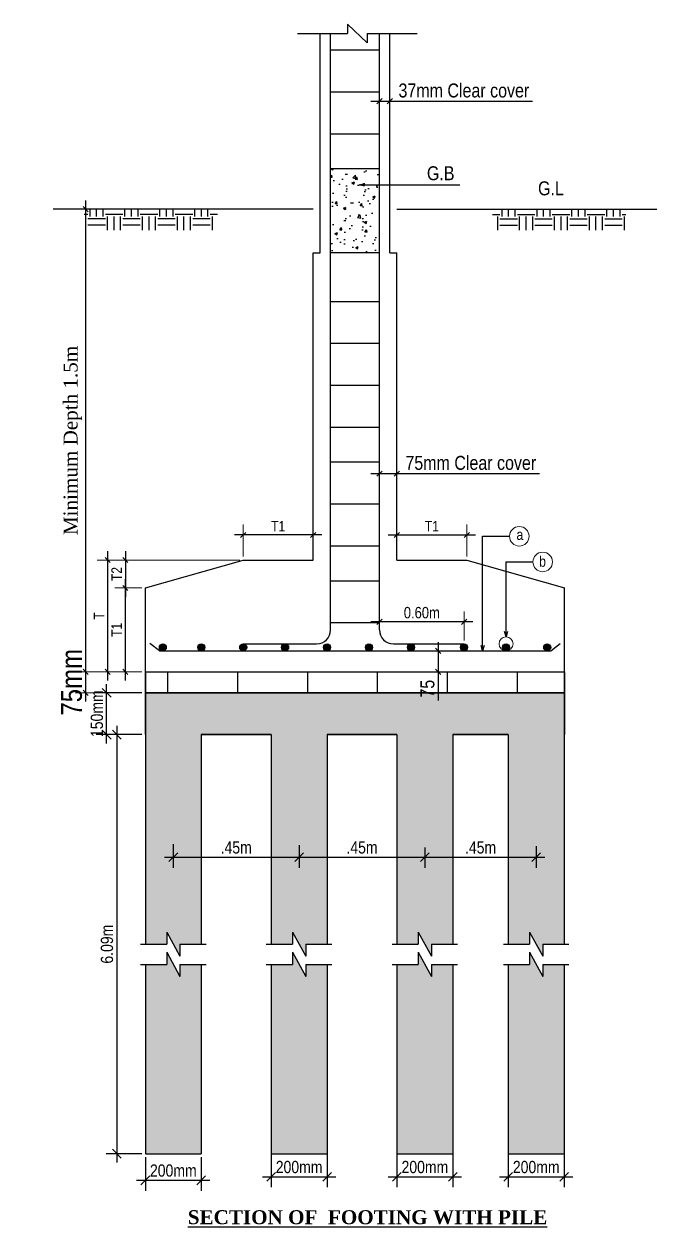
# Model space of a CAD drawing. Header units: inches. Extents: x -100787 to 3653, y -96809 to -8632.
# Drawn here: x -71141.7 to -71051.1, y -94490.9 to -94318.6 of the extents above; entities that cross this region are included whole.
import ezdxf

# ---------------------------------------------------------------- set-up
doc = ezdxf.new("R2010")
doc.units = ezdxf.units.IN
doc.header["$MEASUREMENT"] = 0
doc.header["$PDMODE"] = 99
for name, color, linetype in [('con_out1', 2, 'Continuous'), ('Hatch', 3, 'Continuous'), ('Rod', 1, 'Continuous'), ('TEX', 7, 'Continuous')]:
    doc.layers.add(name, color=color, linetype=linetype)
doc.layers.add('DIM', color=7, linetype='Continuous', lineweight=15)
doc.layers.add('Footing', color=1, linetype='Continuous', lineweight=30)
doc.styles.get("Standard").update_dxf_attribs({"font": 'ARIALN.TTF'})
doc.dimstyles.new('_20', dxfattribs={"dimscale": 0.25, "dimtxt": 7, "dimasz": 5, "dimexe": 6, "dimexo": 2, "dimgap": 2, "dimtad": 1, "dimdec": 1, "dimzin": 3, "dimdsep": 46, "dimlunit": 4, "dimtxsty": 'Standard', "dimblk": 'OBLIQUE', "dimcen": 0, "dimdle": 5, "dimclrt": 7, "dimazin": 0, "dimtfac": 0.0375, "dimtdec": 1, "dimtofl": 0, "dimtmove": 0, "dimatfit": 3, "dimldrblk": 'OPEN30', "dimfxl": 6, "dimtvp": 0.8, "dimtolj": 1, "dimtzin": 0, "dimlwe": -1, "dimarcsym": 0})
pattern_1 = [(37.5, (-69734.5504, -92980.3038), (-0.03149668, 0.96341188), [0, -0.76, 0, -0.85, 0, -0.8125]), (7.5, (-69734.5504, -92980.3038), (0.88488835, 1.411073), [0, -0.41, 0, -0.685, 0, -0.2625]), (327.5, (-69735.1654, -92980.3038), (1.55707093, 0.00282953), [0, -0.25, 0, -0.9, 0, -1.175]), (317.5, (-69735.1654, -92980.3038), (1.5030633, 0.4388378), [0, -0.125, 0, -0.59, 0, -0.675])]

# ---------------------------------------------------------------- blocks, each defined once
blk = doc.blocks.new('_Oblique')
at = {"color": 0, "linetype": 'ByBlock', "lineweight": -2}
blk.add_line((-0.5, -0.5), (0.5, 0.5), dxfattribs=at)
blk = doc.blocks.new('*D816')
at = {"layer": 'Defpoints', "color": 0}
for p in [(-71088.3, -94383.02), (-71088.3, -94384.1), (-71090.8, -94387.4)]:
    blk.add_point(p, dxfattribs=at)
at = {"layer": 'DIM', "color": 0}
for p, q in [((-71090.8, -94386.9), (-71090.8, -94381.52)), ((-71088.3, -94383.6), (-71088.3, -94381.52))]:
    blk.add_line(p, q, dxfattribs=at)
at = {"layer": 'DIM', "color": 0, "lineweight": -2}
for p, q in [((-71092.05, -94383.02), (-71088.3, -94383.02)), ((-71088.3, -94383.02), (-71067.9, -94383.02))]:
    blk.add_line(p, q, dxfattribs=at)
at = {"layer": 'DIM', "color": 0, "lineweight": -2, "xscale": 0.75, "yscale": 0.75, "zscale": 0.75, "rotation": 180}
blk.add_blockref('_Oblique', (-71090.8, -94383.02), dxfattribs=at)
at = {"layer": 'DIM', "color": 0, "lineweight": -2, "xscale": 0.75, "yscale": 0.75, "zscale": 0.75}
blk.add_blockref('_Oblique', (-71088.3, -94383.02), dxfattribs=at)
at = {"layer": 'DIM', "color": 7, "insert": (-71077.73, -94381.49), "char_height": 3, "attachment_point": 5}
blk.add_mtext('\\A1;{\\H0.6667x;75mm Clear cover}', dxfattribs=at)
blk = doc.blocks.new('_Open30')
at = {"color": 0, "linetype": 'ByBlock', "lineweight": -2}
for p, q in [((-1, 0.27), (0, 0)), ((0, 0), (-1, -0.27)), ((0, 0), (-1, 0))]:
    blk.add_line(p, q, dxfattribs=at)
blk = doc.blocks.new('*D811')
at = {"layer": 'Defpoints', "color": 0}
for p in [(-71089.3, -94329.7), (-71090.8, -94330.78), (-71089.3, -94331.08)]:
    blk.add_point(p, dxfattribs=at)
at = {"layer": 'DIM', "color": 0, "lineweight": -2}
for p, q in [((-71092.05, -94329.7), (-71089.3, -94329.7)), ((-71089.3, -94329.7), (-71068.89, -94329.7))]:
    blk.add_line(p, q, dxfattribs=at)
at = {"layer": 'DIM', "color": 0}
for p, q in [((-71090.8, -94330.28), (-71090.8, -94328.2)), ((-71089.3, -94330.58), (-71089.3, -94328.2))]:
    blk.add_line(p, q, dxfattribs=at)
at = {"layer": 'DIM', "color": 0, "lineweight": -2, "xscale": 0.75, "yscale": 0.75, "zscale": 0.75, "rotation": 180}
blk.add_blockref('_Oblique', (-71090.8, -94329.7), dxfattribs=at)
at = {"layer": 'DIM', "color": 0, "lineweight": -2, "xscale": 0.75, "yscale": 0.75, "zscale": 0.75}
blk.add_blockref('_Oblique', (-71089.3, -94329.7), dxfattribs=at)
at = {"layer": 'DIM', "color": 7, "insert": (-71078.72, -94328.17), "char_height": 3, "attachment_point": 5}
blk.add_mtext('\\A1;{\\H0.6667x;37mm Clear cover}', dxfattribs=at)
blk = doc.blocks.new('*D817')
at = {"layer": 'Defpoints', "color": 0}
for p in [(-71132.84, -94345.15), (-71106.62, -94345.15), (-71124.3, -94411.39)]:
    blk.add_point(p, dxfattribs=at)
at = {"layer": 'DIM', "color": 0}
for p, q in [((-71107.12, -94345.15), (-71134.34, -94345.15)), ((-71124.8, -94411.39), (-71134.34, -94411.39))]:
    blk.add_line(p, q, dxfattribs=at)
at = {"layer": 'DIM', "color": 0, "lineweight": -2}
blk.add_line((-71132.84, -94412.64), (-71132.84, -94343.9), dxfattribs=at)
at = {"layer": 'DIM', "color": 0, "lineweight": -2, "xscale": 0.75, "yscale": 0.75, "zscale": 0.75}
for p, rotation in [((-71132.84, -94345.15), 90), ((-71132.84, -94411.39), 270)]:
    blk.add_blockref('_Oblique', p, dxfattribs=dict(at, rotation=rotation))
at = {"layer": 'DIM', "color": 7, "insert": (-71134.68, -94378.27), "char_height": 3, "attachment_point": 5, "rotation": 90}
blk.add_mtext('\\A1;{\\fTimes New Roman|b0|i0|c0|p18;\\H0.6667x;\\C256;Minimum Depth 1.5m}', dxfattribs=at)
blk = doc.blocks.new('*D818')
at = {"layer": 'Defpoints', "color": 0}
for p in [(-71083.8, -94408.39), (-71083.74, -94411.39), (-71082.41, -94411.39)]:
    blk.add_point(p, dxfattribs=at)
at = {"layer": 'DIM', "color": 0, "lineweight": -2}
for p, q in [((-71082.41, -94407.14), (-71082.41, -94411.39)), ((-71082.41, -94411.39), (-71082.41, -94415.49))]:
    blk.add_line(p, q, dxfattribs=at)
at = {"layer": 'DIM', "color": 0}
for p, q in [((-71083.3, -94408.39), (-71080.91, -94408.39)), ((-71083.24, -94411.39), (-71080.91, -94411.39))]:
    blk.add_line(p, q, dxfattribs=at)
at = {"layer": 'DIM', "color": 0, "lineweight": -2, "xscale": 0.75, "yscale": 0.75, "zscale": 0.75}
for p, rotation in [((-71082.41, -94408.39), 90), ((-71082.41, -94411.39), 270)]:
    blk.add_blockref('_Oblique', p, dxfattribs=dict(at, rotation=rotation))
at = {"layer": 'DIM', "color": 7, "insert": (-71083.93, -94413.81), "char_height": 3, "attachment_point": 5, "rotation": 90}
blk.add_mtext('\\A1;{\\H0.6667x;75}', dxfattribs=at)
blk = doc.blocks.new('*D819')
at = {"layer": 'Defpoints', "color": 0}
for p in [(-71110.3, -94391.8), (-71110.3, -94395.39), (-71100.3, -94395.39)]:
    blk.add_point(p, dxfattribs=at)
at = {"layer": 'DIM', "color": 0, "lineweight": -2}
blk.add_line((-71099.05, -94391.8), (-71111.55, -94391.8), dxfattribs=at)
at = {"layer": 'DIM', "color": 0}
for p, q in [((-71110.3, -94394.89), (-71110.3, -94390.3)), ((-71100.3, -94394.89), (-71100.3, -94390.3))]:
    blk.add_line(p, q, dxfattribs=at)
at = {"layer": 'DIM', "color": 0, "lineweight": -2, "xscale": 0.75, "yscale": 0.75, "zscale": 0.75, "rotation": 180}
blk.add_blockref('_Oblique', (-71110.3, -94391.8), dxfattribs=at)
at = {"layer": 'DIM', "color": 0, "lineweight": -2, "xscale": 0.75, "yscale": 0.75, "zscale": 0.75}
blk.add_blockref('_Oblique', (-71100.3, -94391.8), dxfattribs=at)
at = {"layer": 'DIM', "color": 7, "insert": (-71105.3, -94390.55), "char_height": 3, "attachment_point": 5}
blk.add_mtext('\\A1;{\\H0.5x;\\C7;T1}', dxfattribs=at)
blk = doc.blocks.new('*D820')
at = {"layer": 'Defpoints', "color": 0}
for p in [(-71078.3, -94391.8), (-71088.3, -94395.39), (-71078.3, -94395.39)]:
    blk.add_point(p, dxfattribs=at)
at = {"layer": 'DIM', "color": 0, "lineweight": -2}
blk.add_line((-71089.55, -94391.8), (-71077.05, -94391.8), dxfattribs=at)
at = {"layer": 'DIM', "color": 0}
for p, q in [((-71088.3, -94394.89), (-71088.3, -94390.3)), ((-71078.3, -94394.89), (-71078.3, -94390.3))]:
    blk.add_line(p, q, dxfattribs=at)
at = {"layer": 'DIM', "color": 0, "lineweight": -2, "xscale": 0.75, "yscale": 0.75, "zscale": 0.75, "rotation": 180}
blk.add_blockref('_Oblique', (-71088.3, -94391.8), dxfattribs=at)
at = {"layer": 'DIM', "color": 0, "lineweight": -2, "xscale": 0.75, "yscale": 0.75, "zscale": 0.75}
blk.add_blockref('_Oblique', (-71078.3, -94391.8), dxfattribs=at)
at = {"layer": 'DIM', "color": 7, "insert": (-71083.3, -94390.55), "char_height": 3, "attachment_point": 5}
blk.add_mtext('\\A1;{\\H0.5x;\\C7;T1}', dxfattribs=at)
blk = doc.blocks.new('*D821')
at = {"layer": 'Defpoints', "color": 0}
for p in [(-71127.16, -94399.39), (-71124.3, -94399.39), (-71124.55, -94411.39)]:
    blk.add_point(p, dxfattribs=at)
at = {"layer": 'DIM', "color": 0, "lineweight": -2}
blk.add_line((-71127.16, -94412.64), (-71127.16, -94398.14), dxfattribs=at)
at = {"layer": 'DIM', "color": 0}
for p, q in [((-71124.8, -94399.39), (-71128.66, -94399.39)), ((-71125.05, -94411.39), (-71128.66, -94411.39))]:
    blk.add_line(p, q, dxfattribs=at)
at = {"layer": 'DIM', "color": 0, "lineweight": -2, "xscale": 0.75, "yscale": 0.75, "zscale": 0.75}
for p, rotation in [((-71127.16, -94399.39), 90), ((-71127.16, -94411.39), 270)]:
    blk.add_blockref('_Oblique', p, dxfattribs=dict(at, rotation=rotation))
at = {"layer": 'DIM', "color": 7, "insert": (-71128.41, -94405.39), "char_height": 3, "attachment_point": 5, "rotation": 90}
blk.add_mtext('\\A1;{\\H0.5x;\\C7;T1}', dxfattribs=at)
blk = doc.blocks.new('*D822')
at = {"layer": 'Defpoints', "color": 0}
for p in [(-71110.3, -94395.39), (-71127.16, -94399.39), (-71124.3, -94399.39)]:
    blk.add_point(p, dxfattribs=at)
at = {"layer": 'DIM', "color": 0, "lineweight": -2}
blk.add_line((-71127.16, -94394.14), (-71127.16, -94400.64), dxfattribs=at)
at = {"layer": 'DIM', "color": 0}
for p, q in [((-71110.8, -94395.39), (-71128.66, -94395.39)), ((-71124.8, -94399.39), (-71128.66, -94399.39))]:
    blk.add_line(p, q, dxfattribs=at)
at = {"layer": 'DIM', "color": 0, "lineweight": -2, "xscale": 0.75, "yscale": 0.75, "zscale": 0.75}
for p, rotation in [((-71127.16, -94395.39), 90), ((-71127.16, -94399.39), 270)]:
    blk.add_blockref('_Oblique', p, dxfattribs=dict(at, rotation=rotation))
at = {"layer": 'DIM', "color": 7, "insert": (-71128.41, -94397.39), "char_height": 3, "attachment_point": 5, "rotation": 90}
blk.add_mtext('\\A1;{\\H0.5x;\\C7;T2}', dxfattribs=at)
blk = doc.blocks.new('*D823')
at = {"layer": 'Defpoints', "color": 0}
for p in [(-71129.69, -94395.39), (-71110.3, -94395.39), (-71124.3, -94411.39)]:
    blk.add_point(p, dxfattribs=at)
at = {"layer": 'DIM', "color": 0, "lineweight": -2}
blk.add_line((-71129.69, -94412.64), (-71129.69, -94394.14), dxfattribs=at)
at = {"layer": 'DIM', "color": 0}
for p, q in [((-71110.8, -94395.39), (-71131.19, -94395.39)), ((-71124.8, -94411.39), (-71131.19, -94411.39))]:
    blk.add_line(p, q, dxfattribs=at)
at = {"layer": 'DIM', "color": 0, "lineweight": -2, "xscale": 0.75, "yscale": 0.75, "zscale": 0.75}
for p, rotation in [((-71129.69, -94395.39), 90), ((-71129.69, -94411.39), 270)]:
    blk.add_blockref('_Oblique', p, dxfattribs=dict(at, rotation=rotation))
at = {"layer": 'DIM', "color": 7, "insert": (-71130.94, -94403.39), "char_height": 3, "attachment_point": 5, "rotation": 90}
blk.add_mtext('\\A1;{\\H0.5x;\\C7;T}', dxfattribs=at)
blk = doc.blocks.new('*D824')
at = {"layer": 'Defpoints', "color": 0}
for p in [(-71090.8, -94404.25), (-71090.8, -94404.4), (-71078.69, -94407.39)]:
    blk.add_point(p, dxfattribs=at)
at = {"layer": 'DIM', "color": 0}
for p, q in [((-71090.8, -94403.9), (-71090.8, -94402.75)), ((-71078.69, -94406.89), (-71078.69, -94402.75))]:
    blk.add_line(p, q, dxfattribs=at)
at = {"layer": 'DIM', "color": 0, "lineweight": -2}
blk.add_line((-71077.44, -94404.25), (-71092.05, -94404.25), dxfattribs=at)
at = {"layer": 'DIM', "color": 0, "lineweight": -2, "xscale": 0.75, "yscale": 0.75, "zscale": 0.75, "rotation": 180}
blk.add_blockref('_Oblique', (-71090.8, -94404.25), dxfattribs=at)
at = {"layer": 'DIM', "color": 0, "lineweight": -2, "xscale": 0.75, "yscale": 0.75, "zscale": 0.75}
blk.add_blockref('_Oblique', (-71078.69, -94404.25), dxfattribs=at)
at = {"layer": 'DIM', "color": 7, "insert": (-71084.74, -94402.93), "char_height": 3, "attachment_point": 5}
blk.add_mtext('\\A1;{\\H0.54x;0.60m}', dxfattribs=at)
blk = doc.blocks.new('*D812')
at = {"layer": 'Defpoints', "color": 0}
for p in [(-71132.84, -94411.39), (-71124.55, -94411.39), (-71124.3, -94414.39)]:
    blk.add_point(p, dxfattribs=at)
at = {"layer": 'DIM', "color": 0, "lineweight": -2}
blk.add_line((-71132.84, -94415.64), (-71132.84, -94410.14), dxfattribs=at)
at = {"layer": 'DIM', "color": 0}
for p, q in [((-71125.05, -94411.39), (-71134.34, -94411.39)), ((-71124.8, -94414.39), (-71134.34, -94414.39))]:
    blk.add_line(p, q, dxfattribs=at)
at = {"layer": 'DIM', "color": 0, "lineweight": -2, "xscale": 0.75, "yscale": 0.75, "zscale": 0.75}
for p, rotation in [((-71132.84, -94411.39), 90), ((-71132.84, -94414.39), 270)]:
    blk.add_blockref('_Oblique', p, dxfattribs=dict(at, rotation=rotation))
at = {"layer": 'DIM', "color": 7, "insert": (-71134.86, -94412.89), "char_height": 3, "attachment_point": 5, "rotation": 90}
blk.add_mtext('\\A1;75mm', dxfattribs=at)
blk = doc.blocks.new('*D805')
at = {"layer": 'Defpoints', "color": 0}
for p in [(-71120.3, -94435.55), (-71102.3, -94435.71), (-71102.3, -94437.94)]:
    blk.add_point(p, dxfattribs=at)
at = {"layer": 'TEX', "color": 0}
for p, q in [((-71120.3, -94436.05), (-71120.3, -94439.44)), ((-71102.3, -94436.21), (-71102.3, -94439.44))]:
    blk.add_line(p, q, dxfattribs=at)
at = {"layer": 'TEX', "color": 0, "lineweight": -2}
blk.add_line((-71121.55, -94437.94), (-71101.05, -94437.94), dxfattribs=at)
at = {"layer": 'TEX', "color": 0, "lineweight": -2, "xscale": 1.25, "yscale": 1.25, "zscale": 1.25, "rotation": 180}
blk.add_blockref('_Oblique', (-71120.3, -94437.94), dxfattribs=at)
at = {"layer": 'TEX', "color": 0, "lineweight": -2, "xscale": 1.25, "yscale": 1.25, "zscale": 1.25}
blk.add_blockref('_Oblique', (-71102.3, -94437.94), dxfattribs=at)
at = {"layer": 'TEX', "color": 7, "insert": (-71111.3, -94436.55), "char_height": 1.75, "attachment_point": 5}
blk.add_mtext('\\A1;.45m', dxfattribs=at)
blk = doc.blocks.new('*D806')
at = {"layer": 'Defpoints', "color": 0}
for p in [(-71102.3, -94435.71), (-71084.3, -94436.03), (-71084.3, -94437.94)]:
    blk.add_point(p, dxfattribs=at)
at = {"layer": 'TEX', "color": 0}
for p, q in [((-71102.3, -94436.21), (-71102.3, -94439.44)), ((-71084.3, -94436.53), (-71084.3, -94439.44))]:
    blk.add_line(p, q, dxfattribs=at)
at = {"layer": 'TEX', "color": 0, "lineweight": -2}
blk.add_line((-71103.55, -94437.94), (-71083.05, -94437.94), dxfattribs=at)
at = {"layer": 'TEX', "color": 0, "lineweight": -2, "xscale": 1.25, "yscale": 1.25, "zscale": 1.25, "rotation": 180}
blk.add_blockref('_Oblique', (-71102.3, -94437.94), dxfattribs=at)
at = {"layer": 'TEX', "color": 0, "lineweight": -2, "xscale": 1.25, "yscale": 1.25, "zscale": 1.25}
blk.add_blockref('_Oblique', (-71084.3, -94437.94), dxfattribs=at)
at = {"layer": 'TEX', "color": 7, "insert": (-71093.3, -94436.55), "char_height": 1.75, "attachment_point": 5}
blk.add_mtext('\\A1;.45m', dxfattribs=at)
blk = doc.blocks.new('*D807')
at = {"layer": 'Defpoints', "color": 0}
for p in [(-71084.3, -94436.03), (-71068.37, -94435.87), (-71068.37, -94437.94)]:
    blk.add_point(p, dxfattribs=at)
at = {"layer": 'TEX', "color": 0}
for p, q in [((-71084.3, -94436.53), (-71084.3, -94439.44)), ((-71068.37, -94436.37), (-71068.37, -94439.44))]:
    blk.add_line(p, q, dxfattribs=at)
at = {"layer": 'TEX', "color": 0, "lineweight": -2}
blk.add_line((-71085.55, -94437.94), (-71067.12, -94437.94), dxfattribs=at)
at = {"layer": 'TEX', "color": 0, "lineweight": -2, "xscale": 1.25, "yscale": 1.25, "zscale": 1.25, "rotation": 180}
blk.add_blockref('_Oblique', (-71084.3, -94437.94), dxfattribs=at)
at = {"layer": 'TEX', "color": 0, "lineweight": -2, "xscale": 1.25, "yscale": 1.25, "zscale": 1.25}
blk.add_blockref('_Oblique', (-71068.37, -94437.94), dxfattribs=at)
at = {"layer": 'TEX', "color": 7, "insert": (-71076.33, -94436.55), "char_height": 1.75, "attachment_point": 5}
blk.add_mtext('\\A1;.45m', dxfattribs=at)
blk = doc.blocks.new('*D813')
at = {"layer": 'Defpoints', "color": 0}
for p in [(-71124.3, -94420.39), (-71128.39, -94480.39), (-71124.3, -94480.39)]:
    blk.add_point(p, dxfattribs=at)
at = {"layer": 'TEX', "color": 0, "lineweight": -2}
blk.add_line((-71128.39, -94419.14), (-71128.39, -94481.64), dxfattribs=at)
at = {"layer": 'TEX', "color": 0}
for p, q in [((-71124.8, -94420.39), (-71129.89, -94420.39)), ((-71124.8, -94480.39), (-71129.89, -94480.39))]:
    blk.add_line(p, q, dxfattribs=at)
at = {"layer": 'TEX', "color": 0, "lineweight": -2, "xscale": 1.25, "yscale": 1.25, "zscale": 1.25}
for p, rotation in [((-71128.39, -94420.39), 90), ((-71128.39, -94480.39), 270)]:
    blk.add_blockref('_Oblique', p, dxfattribs=dict(at, rotation=rotation))
at = {"layer": 'TEX', "color": 7, "insert": (-71129.79, -94450.39), "char_height": 1.75, "attachment_point": 5, "rotation": 90}
blk.add_mtext('\\A1;6.09m', dxfattribs=at)
blk = doc.blocks.new('*D814')
at = {"layer": 'Defpoints', "color": 0}
for p in [(-71129.84, -94414.39), (-71124.3, -94414.39), (-71124.3, -94420.39)]:
    blk.add_point(p, dxfattribs=at)
at = {"layer": 'TEX', "color": 0, "lineweight": -2}
blk.add_line((-71129.84, -94421.64), (-71129.84, -94413.14), dxfattribs=at)
at = {"layer": 'TEX', "color": 0}
for p, q in [((-71124.8, -94414.39), (-71131.34, -94414.39)), ((-71124.8, -94420.39), (-71131.34, -94420.39))]:
    blk.add_line(p, q, dxfattribs=at)
at = {"layer": 'TEX', "color": 0, "lineweight": -2, "xscale": 1.25, "yscale": 1.25, "zscale": 1.25}
for p, rotation in [((-71129.84, -94414.39), 90), ((-71129.84, -94420.39), 270)]:
    blk.add_blockref('_Oblique', p, dxfattribs=dict(at, rotation=rotation))
at = {"layer": 'TEX', "color": 7, "insert": (-71131.23, -94417.39), "char_height": 1.75, "attachment_point": 5, "rotation": 90}
blk.add_mtext('\\A1;150mm', dxfattribs=at)
blk = doc.blocks.new('*D815')
at = {"layer": 'Defpoints', "color": 0}
for p in [(-71124.3, -94480.39), (-71116.3, -94480.39), (-71116.3, -94484.2)]:
    blk.add_point(p, dxfattribs=at)
at = {"layer": 'TEX', "color": 0}
for p, q in [((-71124.3, -94480.89), (-71124.3, -94485.7)), ((-71116.3, -94480.89), (-71116.3, -94485.7))]:
    blk.add_line(p, q, dxfattribs=at)
at = {"layer": 'TEX', "color": 0, "lineweight": -2}
blk.add_line((-71125.55, -94484.2), (-71115.05, -94484.2), dxfattribs=at)
at = {"layer": 'TEX', "color": 0, "lineweight": -2, "xscale": 1.25, "yscale": 1.25, "zscale": 1.25, "rotation": 180}
blk.add_blockref('_Oblique', (-71124.3, -94484.2), dxfattribs=at)
at = {"layer": 'TEX', "color": 0, "lineweight": -2, "xscale": 1.25, "yscale": 1.25, "zscale": 1.25}
blk.add_blockref('_Oblique', (-71116.3, -94484.2), dxfattribs=at)
at = {"layer": 'TEX', "color": 7, "insert": (-71120.3, -94482.81), "char_height": 1.75, "attachment_point": 5}
blk.add_mtext('\\A1;200mm', dxfattribs=at)
blk = doc.blocks.new('*D808')
at = {"layer": 'Defpoints', "color": 0}
for p in [(-71106.3, -94479.89), (-71098.3, -94479.89), (-71098.3, -94483.7)]:
    blk.add_point(p, dxfattribs=at)
at = {"layer": 'TEX', "color": 0}
for p, q in [((-71106.3, -94480.39), (-71106.3, -94485.2)), ((-71098.3, -94480.39), (-71098.3, -94485.2))]:
    blk.add_line(p, q, dxfattribs=at)
at = {"layer": 'TEX', "color": 0, "lineweight": -2}
blk.add_line((-71107.55, -94483.7), (-71097.05, -94483.7), dxfattribs=at)
at = {"layer": 'TEX', "color": 0, "lineweight": -2, "xscale": 1.25, "yscale": 1.25, "zscale": 1.25, "rotation": 180}
blk.add_blockref('_Oblique', (-71106.3, -94483.7), dxfattribs=at)
at = {"layer": 'TEX', "color": 0, "lineweight": -2, "xscale": 1.25, "yscale": 1.25, "zscale": 1.25}
blk.add_blockref('_Oblique', (-71098.3, -94483.7), dxfattribs=at)
at = {"layer": 'TEX', "color": 7, "insert": (-71102.3, -94482.31), "char_height": 1.75, "attachment_point": 5}
blk.add_mtext('\\A1;200mm', dxfattribs=at)
blk = doc.blocks.new('*D809')
at = {"layer": 'Defpoints', "color": 0}
for p in [(-71088.3, -94479.89), (-71080.3, -94479.89), (-71080.3, -94483.7)]:
    blk.add_point(p, dxfattribs=at)
at = {"layer": 'TEX', "color": 0}
for p, q in [((-71088.3, -94480.39), (-71088.3, -94485.2)), ((-71080.3, -94480.39), (-71080.3, -94485.2))]:
    blk.add_line(p, q, dxfattribs=at)
at = {"layer": 'TEX', "color": 0, "lineweight": -2}
blk.add_line((-71089.55, -94483.7), (-71079.05, -94483.7), dxfattribs=at)
at = {"layer": 'TEX', "color": 0, "lineweight": -2, "xscale": 1.25, "yscale": 1.25, "zscale": 1.25, "rotation": 180}
blk.add_blockref('_Oblique', (-71088.3, -94483.7), dxfattribs=at)
at = {"layer": 'TEX', "color": 0, "lineweight": -2, "xscale": 1.25, "yscale": 1.25, "zscale": 1.25}
blk.add_blockref('_Oblique', (-71080.3, -94483.7), dxfattribs=at)
at = {"layer": 'TEX', "color": 7, "insert": (-71084.3, -94482.31), "char_height": 1.75, "attachment_point": 5}
blk.add_mtext('\\A1;200mm', dxfattribs=at)
blk = doc.blocks.new('*D810')
at = {"layer": 'Defpoints', "color": 0}
for p in [(-71072.37, -94479.89), (-71064.37, -94479.89), (-71064.37, -94483.7)]:
    blk.add_point(p, dxfattribs=at)
at = {"layer": 'TEX', "color": 0}
for p, q in [((-71072.37, -94480.39), (-71072.37, -94485.2)), ((-71064.37, -94480.39), (-71064.37, -94485.2))]:
    blk.add_line(p, q, dxfattribs=at)
at = {"layer": 'TEX', "color": 0, "lineweight": -2}
blk.add_line((-71073.62, -94483.7), (-71063.12, -94483.7), dxfattribs=at)
at = {"layer": 'TEX', "color": 0, "lineweight": -2, "xscale": 1.25, "yscale": 1.25, "zscale": 1.25, "rotation": 180}
blk.add_blockref('_Oblique', (-71072.37, -94483.7), dxfattribs=at)
at = {"layer": 'TEX', "color": 0, "lineweight": -2, "xscale": 1.25, "yscale": 1.25, "zscale": 1.25}
blk.add_blockref('_Oblique', (-71064.37, -94483.7), dxfattribs=at)
at = {"layer": 'TEX', "color": 7, "insert": (-71068.37, -94482.31), "char_height": 1.75, "attachment_point": 5}
blk.add_mtext('\\A1;200mm', dxfattribs=at)

msp = doc.modelspace()

# ---------------------------------------------------------------- hatches: boundary and pattern name
at = {"layer": 'Hatch'}
h = msp.add_hatch(dxfattribs=at)
h.set_pattern_fill('AR-CONC', color=256, scale=0.5, style=0)
h.set_pattern_definition([(50, (-71176.067, -94452.134), (3.5863, -0.31376), [0.375, -4.125]), (355, (-71176.067, -94452.134), (-0.69376, 3.76096), [0.3, -3.3]), (100.4514, (-71175.768, -94452.16), (2.89255, 3.4472), [0.3187, -3.50571]), (46.1842, (-71176.067, -94451.134), (5.3362, -0.8276), [0.5625, -6.1875]), (96.6356, (-71175.622, -94451.203), (4.67331, 4.87059), [0.47805, -5.25856]), (351.184, (-71176.067, -94451.134), (4.6733, 4.8706), [0.45, -4.95]), (21, (-71175.567, -94451.384), (2.984535, -2.013094), [0.375, -4.125]), (326, (-71175.567, -94451.384), (1.21658, 3.62575), [0.3, -3.3]), (71.4514, (-71175.318, -94451.5516), (4.20111, 1.61265), [0.3187, -3.50571]), (37.5, (-71176.0669, -94452.1339), (0.060799, 1.664469), [0, -3.26, 0, -3.35, 0, -3.3125]), (7.5, (-71176.0669, -94452.1339), (1.315348, 1.972059), [0, -1.91, 0, -3.185, 0, -1.2625]), (327.5, (-71177.1819, -94452.1339), (2.669112, -0.112774), [0, -1.25, 0, -3.9, 0, -5.175]), (317.5, (-71177.6819, -94452.1339), (2.91593, 0.500525), [0, -1.625, 0, -2.59, 0, -3.675])])
h.paths.add_polyline_path([(-71097.8, -94351.39), (-71090.8, -94351.39), (-71090.8, -94339.39), (-71097.8, -94339.39)])
h = msp.add_hatch(dxfattribs=at)
h.set_pattern_fill('EARTH', color=256, scale=10, style=0)
h.set_pattern_definition([(180, (-71012.529, -94445.8952), (-2.5, 2.5), [2.5, -2.5]), (180, (-71012.529, -94444.9577), (-2.5, 2.5), [2.5, -2.5]), (180, (-71012.529, -94444.0202), (-2.5, 2.5), [2.5, -2.5]), (90, (-71012.8414, -94443.7077), (2.5, 2.5), [2.5, -2.5]), (90, (-71013.779, -94443.7077), (2.5, 2.5), [2.5, -2.5]), (90, (-71014.7164, -94443.7077), (2.5, 2.5), [2.5, -2.5])])
h.paths.add_polyline_path([(-71133.07, -94345.15), (-71113.97, -94345.15), (-71113.97, -94348.15), (-71133.07, -94348.15)])
h = msp.add_hatch(dxfattribs=at)
h.set_pattern_fill('EARTH', color=256, scale=10, style=0)
h.set_pattern_definition([(0, (-71176.0669, -94445.8952), (2.5, 2.5), [2.5, -2.5]), (0, (-71176.0669, -94444.9577), (2.5, 2.5), [2.5, -2.5]), (0, (-71176.0669, -94444.0202), (2.5, 2.5), [2.5, -2.5]), (90, (-71175.7544, -94443.7077), (-2.5, 2.5), [2.5, -2.5]), (90, (-71174.8169, -94443.7077), (-2.5, 2.5), [2.5, -2.5]), (90, (-71173.8794, -94443.7077), (-2.5, 2.5), [2.5, -2.5])])
h.paths.add_polyline_path([(-71055.53, -94345.15), (-71074.63, -94345.15), (-71074.63, -94348.15), (-71055.53, -94348.15)])
h = msp.add_hatch(dxfattribs=at)
h.set_pattern_fill('BRICK', color=256, scale=20, style=0)
h.set_pattern_definition([(0, (-71176.067, -94450.134), (0, 5), []), (90, (-71176.067, -94450.134), (-10, 6e-16), [5, -5]), (90, (-71171.067, -94450.134), (-10, 6e-16), [-5, 5])])
h.paths.add_polyline_path([(-71064.3, -94414.39), (-71064.3, -94411.39), (-71124.3, -94411.39), (-71124.3, -94414.39)])
h = msp.add_hatch(dxfattribs=at)
h.set_pattern_fill('AR-SAND', color=256, scale=0.5, style=0)
h.set_pattern_definition([(37.5, (-71176.0669, -94450.13385), (-0.0314967, 0.963412), [0, -0.76, 0, -0.85, 0, -0.8125]), (7.5, (-71176.0669, -94450.1339), (0.884888, 1.411073), [0, -0.41, 0, -0.685, 0, -0.2625]), (327.5, (-71176.6819, -94450.13385), (1.557071, 0.0028295), [0, -0.25, 0, -0.9, 0, -1.175]), (317.5, (-71176.6819, -94450.1339), (1.503063, 0.438838), [0, -0.125, 0, -0.59, 0, -0.675])])
h.paths.add_polyline_path([(-71124.3, -94414.39), (-71124.3, -94420.39), (-71064.3, -94420.39), (-71064.3, -94414.39)])
h = msp.add_hatch(dxfattribs=at)
h.set_pattern_fill('AR-SAND', color=256, scale=0.5, style=0)
h.set_pattern_definition(pattern_1)
h.paths.add_polyline_path([(-71124.3, -94480.39), (-71116.3, -94480.39), (-71116.3, -94453.28), (-71119.35, -94453.28), (-71119.35, -94455.02), (-71121.25, -94451.55), (-71121.25, -94453.28), (-71124.3, -94453.28)])
h.paths.add_polyline_path([(-71098.3, -94453.28), (-71101.35, -94453.28), (-71101.35, -94455.02), (-71103.25, -94451.55), (-71103.25, -94453.28), (-71106.3, -94453.28), (-71106.3, -94480.39), (-71098.3, -94480.39)])
h.paths.add_polyline_path([(-71088.3, -94480.39), (-71080.3, -94480.39), (-71080.3, -94453.28), (-71083.35, -94453.28), (-71083.35, -94455.02), (-71085.25, -94451.55), (-71085.25, -94453.28), (-71088.3, -94453.28)])
h.paths.add_polyline_path([(-71064.37, -94453.28), (-71067.42, -94453.28), (-71067.42, -94455.02), (-71069.32, -94451.55), (-71069.32, -94453.28), (-71072.37, -94453.28), (-71072.37, -94480.39), (-71064.37, -94480.39)])
h.paths.add_polyline_path([(-71064.37, -94420.39), (-71072.37, -94420.39), (-71072.37, -94450.39), (-71069.32, -94450.39), (-71069.32, -94448.66), (-71067.42, -94452.12), (-71067.42, -94450.39), (-71064.37, -94450.39)])
h.paths.add_polyline_path([(-71080.3, -94420.39), (-71088.3, -94420.39), (-71088.3, -94450.39), (-71085.25, -94450.39), (-71085.25, -94448.66), (-71083.35, -94452.12), (-71083.35, -94450.39), (-71080.3, -94450.39)])
h.paths.add_polyline_path([(-71106.3, -94450.39), (-71103.25, -94450.39), (-71103.25, -94448.66), (-71101.35, -94452.12), (-71101.35, -94450.39), (-71098.3, -94450.39), (-71098.3, -94420.39), (-71106.3, -94420.39)])
h.paths.add_polyline_path([(-71116.3, -94420.39), (-71124.3, -94420.39), (-71124.3, -94450.39), (-71121.25, -94450.39), (-71121.25, -94448.66), (-71119.35, -94452.12), (-71119.35, -94450.39), (-71116.3, -94450.39)])
h = msp.add_hatch(dxfattribs=at)
h.set_pattern_fill('AR-SAND', color=256, scale=0.5, style=0)
h.set_pattern_definition(pattern_1)
h.paths.add_polyline_path([(-71124.3, -94480.39), (-71116.3, -94480.39), (-71116.3, -94453.28), (-71119.35, -94453.28), (-71119.35, -94455.02), (-71121.25, -94451.55), (-71121.25, -94453.28), (-71124.3, -94453.28)])
h.paths.add_polyline_path([(-71098.3, -94453.28), (-71101.35, -94453.28), (-71101.35, -94455.02), (-71103.25, -94451.55), (-71103.25, -94453.28), (-71106.3, -94453.28), (-71106.3, -94480.39), (-71098.3, -94480.39)])
h.paths.add_polyline_path([(-71088.3, -94480.39), (-71080.3, -94480.39), (-71080.3, -94453.28), (-71083.35, -94453.28), (-71083.35, -94455.02), (-71085.25, -94451.55), (-71085.25, -94453.28), (-71088.3, -94453.28)])
h.paths.add_polyline_path([(-71064.37, -94453.28), (-71067.42, -94453.28), (-71067.42, -94455.02), (-71069.32, -94451.55), (-71069.32, -94453.28), (-71072.37, -94453.28), (-71072.37, -94480.39), (-71064.37, -94480.39)])
h.paths.add_polyline_path([(-71064.37, -94420.39), (-71072.37, -94420.39), (-71072.37, -94450.39), (-71069.32, -94450.39), (-71069.32, -94448.66), (-71067.42, -94452.12), (-71067.42, -94450.39), (-71064.37, -94450.39)])
h.paths.add_polyline_path([(-71080.3, -94420.39), (-71088.3, -94420.39), (-71088.3, -94450.39), (-71085.25, -94450.39), (-71085.25, -94448.66), (-71083.35, -94452.12), (-71083.35, -94450.39), (-71080.3, -94450.39)])
h.paths.add_polyline_path([(-71106.3, -94450.39), (-71103.25, -94450.39), (-71103.25, -94448.66), (-71101.35, -94452.12), (-71101.35, -94450.39), (-71098.3, -94450.39), (-71098.3, -94420.39), (-71106.3, -94420.39)])
h.paths.add_polyline_path([(-71116.3, -94420.39), (-71124.3, -94420.39), (-71124.3, -94450.39), (-71121.25, -94450.39), (-71121.25, -94448.66), (-71119.35, -94452.12), (-71119.35, -94450.39), (-71116.3, -94450.39)])
h = msp.add_hatch(dxfattribs=at)
h.set_pattern_fill('AR-SAND', color=256, scale=0.5, style=0)
h.set_pattern_definition(pattern_1)
h.paths.add_polyline_path([(-71124.3, -94480.39), (-71116.3, -94480.39), (-71116.3, -94453.28), (-71119.35, -94453.28), (-71119.35, -94455.02), (-71121.25, -94451.55), (-71121.25, -94453.28), (-71124.3, -94453.28)])
h.paths.add_polyline_path([(-71098.3, -94453.28), (-71101.35, -94453.28), (-71101.35, -94455.02), (-71103.25, -94451.55), (-71103.25, -94453.28), (-71106.3, -94453.28), (-71106.3, -94480.39), (-71098.3, -94480.39)])
h.paths.add_polyline_path([(-71088.3, -94480.39), (-71080.3, -94480.39), (-71080.3, -94453.28), (-71083.35, -94453.28), (-71083.35, -94455.02), (-71085.25, -94451.55), (-71085.25, -94453.28), (-71088.3, -94453.28)])
h.paths.add_polyline_path([(-71064.37, -94453.28), (-71067.42, -94453.28), (-71067.42, -94455.02), (-71069.32, -94451.55), (-71069.32, -94453.28), (-71072.37, -94453.28), (-71072.37, -94480.39), (-71064.37, -94480.39)])
h.paths.add_polyline_path([(-71064.37, -94420.39), (-71072.37, -94420.39), (-71072.37, -94450.39), (-71069.32, -94450.39), (-71069.32, -94448.66), (-71067.42, -94452.12), (-71067.42, -94450.39), (-71064.37, -94450.39)])
h.paths.add_polyline_path([(-71080.3, -94420.39), (-71088.3, -94420.39), (-71088.3, -94450.39), (-71085.25, -94450.39), (-71085.25, -94448.66), (-71083.35, -94452.12), (-71083.35, -94450.39), (-71080.3, -94450.39)])
h.paths.add_polyline_path([(-71106.3, -94450.39), (-71103.25, -94450.39), (-71103.25, -94448.66), (-71101.35, -94452.12), (-71101.35, -94450.39), (-71098.3, -94450.39), (-71098.3, -94420.39), (-71106.3, -94420.39)])
h.paths.add_polyline_path([(-71116.3, -94420.39), (-71124.3, -94420.39), (-71124.3, -94450.39), (-71121.25, -94450.39), (-71121.25, -94448.66), (-71119.35, -94452.12), (-71119.35, -94450.39), (-71116.3, -94450.39)])
at = {"layer": 'Rod'}
for points in [[(-71115.8, -94407.89, 1), (-71116.8, -94407.89, 1)], [(-71109.8, -94407.89, 1), (-71110.8, -94407.89, 1)], [(-71103.8, -94407.89, 1), (-71104.8, -94407.89, 1)], [(-71097.8, -94407.89, 1), (-71098.8, -94407.89, 1)], [(-71091.8, -94407.89, 1), (-71092.8, -94407.89, 1)], [(-71085.8, -94407.89, 1), (-71086.8, -94407.89, 1)], [(-71078.19, -94407.89, 1), (-71079.19, -94407.89, 1)], [(-71072.19, -94407.89, 1), (-71073.19, -94407.89, 1)], [(-71121.3, -94407.9, 1), (-71122.3, -94407.9, 1)], [(-71066.3, -94407.9, 1), (-71067.3, -94407.9, 1)]]:
    msp.add_hatch(color=256, dxfattribs=at).paths.add_polyline_path(points)

# ---------------------------------------------------------------- linework, layer by layer
at = {"layer": 'con_out1'}
for p, q in [((-71095.37, -94318.65), (-71095.37, -94319.99)), ((-71095.37, -94318.65), (-71092.55, -94321.34)), ((-71102.53, -94319.99), (-71095.37, -94319.99)), ((-71099.3, -94351.39), (-71099.3, -94319.99)), ((-71092.55, -94319.99), (-71085.39, -94319.99)), ((-71092.55, -94319.99), (-71092.55, -94321.34)), ((-71089.3, -94351.39), (-71089.3, -94319.99)), ((-71090.8, -94339.39), (-71097.8, -94339.39)), ((-71100.3, -94395.39), (-71100.3, -94351.39)), ((-71100.3, -94351.39), (-71099.3, -94351.39)), ((-71090.8, -94351.39), (-71097.8, -94351.39)), ((-71089.3, -94351.39), (-71088.3, -94351.39)), ((-71088.3, -94395.39), (-71088.3, -94351.39)), ((-71124.3, -94399.39), (-71110.3, -94395.39)), ((-71110.3, -94395.39), (-71100.3, -94395.39)), ((-71088.3, -94395.39), (-71078.3, -94395.39)), ((-71078.3, -94395.39), (-71064.3, -94399.39)), ((-71124.3, -94411.39), (-71124.3, -94399.39)), ((-71064.3, -94411.39), (-71064.3, -94399.39)), ((-71124.3, -94411.39), (-71064.3, -94411.39)), ((-71124.3, -94420.39), (-71124.3, -94450.39)), ((-71116.3, -94420.39), (-71116.3, -94450.39)), ((-71106.3, -94420.39), (-71106.3, -94450.39)), ((-71098.3, -94420.39), (-71098.3, -94450.39)), ((-71088.3, -94420.39), (-71088.3, -94450.39)), ((-71080.3, -94420.39), (-71080.3, -94450.39)), ((-71072.37, -94420.39), (-71072.37, -94450.39)), ((-71064.37, -94420.39), (-71064.37, -94450.39)), ((-71121.25, -94448.66), (-71121.25, -94450.39)), ((-71121.25, -94448.66), (-71119.35, -94452.12)), ((-71103.25, -94448.66), (-71103.25, -94450.39)), ((-71103.25, -94448.66), (-71101.35, -94452.12)), ((-71085.25, -94448.66), (-71085.25, -94450.39)), ((-71085.25, -94448.66), (-71083.35, -94452.12)), ((-71069.32, -94448.66), (-71069.32, -94450.39)), ((-71069.32, -94448.66), (-71067.42, -94452.12)), ((-71124.99, -94450.39), (-71121.25, -94450.39)), ((-71119.35, -94450.39), (-71115.62, -94450.39)), ((-71119.35, -94450.39), (-71119.35, -94452.12)), ((-71106.99, -94450.39), (-71103.25, -94450.39)), ((-71101.35, -94450.39), (-71097.62, -94450.39)), ((-71101.35, -94450.39), (-71101.35, -94452.12)), ((-71088.99, -94450.39), (-71085.25, -94450.39)), ((-71083.35, -94450.39), (-71079.62, -94450.39)), ((-71083.35, -94450.39), (-71083.35, -94452.12)), ((-71073.07, -94450.39), (-71069.32, -94450.39)), ((-71067.42, -94450.39), (-71063.69, -94450.39)), ((-71067.42, -94450.39), (-71067.42, -94452.12)), ((-71121.25, -94451.55), (-71121.25, -94453.28)), ((-71121.25, -94451.55), (-71119.35, -94455.02)), ((-71103.25, -94451.55), (-71103.25, -94453.28)), ((-71103.25, -94451.55), (-71101.35, -94455.02)), ((-71085.25, -94451.55), (-71085.25, -94453.28)), ((-71085.25, -94451.55), (-71083.35, -94455.02)), ((-71069.32, -94451.55), (-71069.32, -94453.28)), ((-71069.32, -94451.55), (-71067.42, -94455.02)), ((-71124.99, -94453.28), (-71121.25, -94453.28)), ((-71124.3, -94453.28), (-71124.3, -94480.39)), ((-71119.35, -94453.28), (-71115.62, -94453.28)), ((-71119.35, -94453.28), (-71119.35, -94455.02)), ((-71116.3, -94453.28), (-71116.3, -94480.39)), ((-71116.3, -94453.28), (-71116.3, -94480.39)), ((-71116.3, -94453.28), (-71116.3, -94480.39)), ((-71106.99, -94453.28), (-71103.25, -94453.28)), ((-71106.3, -94453.28), (-71106.3, -94480.39)), ((-71106.3, -94453.28), (-71106.3, -94480.39)), ((-71106.3, -94453.28), (-71106.3, -94480.39)), ((-71101.35, -94453.28), (-71097.62, -94453.28)), ((-71101.35, -94453.28), (-71101.35, -94455.02)), ((-71098.3, -94453.28), (-71098.3, -94480.39)), ((-71098.3, -94453.28), (-71098.3, -94480.39)), ((-71098.3, -94453.28), (-71098.3, -94480.39)), ((-71088.99, -94453.28), (-71085.25, -94453.28)), ((-71088.3, -94453.28), (-71088.3, -94480.39)), ((-71083.35, -94453.28), (-71079.62, -94453.28)), ((-71083.35, -94453.28), (-71083.35, -94455.02)), ((-71080.3, -94453.28), (-71080.3, -94480.39)), ((-71080.3, -94453.28), (-71080.3, -94480.39)), ((-71080.3, -94453.28), (-71080.3, -94480.39)), ((-71073.07, -94453.28), (-71069.32, -94453.28)), ((-71072.37, -94453.28), (-71072.37, -94480.39)), ((-71067.42, -94453.28), (-71063.69, -94453.28)), ((-71067.42, -94453.28), (-71067.42, -94455.02)), ((-71064.37, -94453.28), (-71064.37, -94480.39)), ((-71064.37, -94453.28), (-71064.37, -94480.39)), ((-71064.37, -94453.28), (-71064.37, -94480.39)), ((-71124.3, -94480.39), (-71116.3, -94480.39)), ((-71106.3, -94480.39), (-71098.3, -94480.39)), ((-71088.3, -94480.39), (-71080.3, -94480.39)), ((-71072.37, -94480.39), (-71064.37, -94480.39))]:
    msp.add_line(p, q, dxfattribs=at)
at = {"layer": 'DIM'}
msp.add_line((-71072.69, -94395.66), (-71068.84, -94395.66), dxfattribs=at)
for centre, radius in [((-71070.79, -94391.99), 1.4), ((-71067.44, -94395.66), 1.4), ((-71072.69, -94407.39), 1)]:
    msp.add_circle(centre, radius, dxfattribs=at)
at = {"layer": 'Footing'}
for p, q in [((-71124.3, -94411.39), (-71124.3, -94420.39)), ((-71064.3, -94411.39), (-71064.3, -94420.39)), ((-71124.3, -94414.39), (-71064.3, -94414.39)), ((-71116.3, -94420.39), (-71106.3, -94420.39)), ((-71098.3, -94420.39), (-71088.3, -94420.39)), ((-71080.3, -94420.39), (-71072.37, -94420.39)), ((-71064.37, -94420.39), (-71064.3, -94420.39))]:
    msp.add_line(p, q, dxfattribs=at)
at = {"layer": 'Hatch'}
for p, q in [((-71100.3, -94345.15), (-71137.5, -94345.15)), ((-71088.3, -94345.15), (-71051.1, -94345.15))]:
    msp.add_line(p, q, dxfattribs=at)
at = {"layer": 'Rod'}
for p, q in [((-71097.8, -94405.39), (-71097.8, -94319.99)), ((-71090.8, -94405.39), (-71090.8, -94319.99)), ((-71090.8, -94322.4), (-71097.8, -94322.4)), ((-71090.8, -94328.4), (-71097.8, -94328.4)), ((-71090.8, -94334.4), (-71097.8, -94334.4)), ((-71090.8, -94358.4), (-71097.8, -94358.4)), ((-71090.8, -94364.4), (-71097.8, -94364.4)), ((-71090.8, -94370.4), (-71097.8, -94370.4)), ((-71090.8, -94376.4), (-71097.8, -94376.4)), ((-71090.8, -94376.4), (-71097.8, -94376.4)), ((-71090.8, -94381.4), (-71097.8, -94381.4)), ((-71090.8, -94387.4), (-71097.8, -94387.4)), ((-71090.8, -94393.4), (-71097.8, -94393.4)), ((-71090.8, -94398.4), (-71097.8, -94398.4)), ((-71090.8, -94404.4), (-71097.8, -94404.4)), ((-71122.3, -94408.39), (-71123.64, -94407.36)), ((-71110.3, -94407.39), (-71099.8, -94407.39)), ((-71088.8, -94407.39), (-71078.69, -94407.39)), ((-71066.3, -94408.39), (-71064.95, -94407.36)), ((-71122.3, -94408.39), (-71066.3, -94408.39))]:
    msp.add_line(p, q, dxfattribs=at)
for centre in [(-71116.3, -94407.89), (-71110.3, -94407.89), (-71104.3, -94407.89), (-71098.3, -94407.89), (-71092.3, -94407.89), (-71086.3, -94407.89), (-71078.69, -94407.89), (-71072.69, -94407.89), (-71121.8, -94407.9), (-71066.8, -94407.9)]:
    msp.add_circle(centre, 0.5, dxfattribs=at)
for centre, start, end in [((-71099.8, -94405.39), 270, 0), ((-71088.8, -94405.39), 180, 270)]:
    msp.add_arc(centre, 2, start, end, dxfattribs=at)

# ---------------------------------------------------------------- texts
at = {"layer": 'DIM'}
for s, p in [('a', (-71071.19, -94392.51)), ('b', (-71067.95, -94396.35))]:
    msp.add_text(s, height=1.52, dxfattribs=at).set_placement(p)
at = {"layer": 'DIM', "char_height": 2, "attachment_point": 1}
for s, insert in [('G.B', (-71084.01, -94339.01)), ('G.L', (-71068.11, -94341.17))]:
    msp.add_mtext(s, dxfattribs=dict(at, insert=insert))
at = {"layer": 'TEX', "insert": (-71118.23, -94488.48), "char_height": 2, "width": 81.97, "attachment_point": 1}
msp.add_mtext('\\pt18;{\\fTimes New Roman|b1|i0|c0|p18;\\LSECTION OF  FOOTING WITH PILE}', dxfattribs=at)

# ---------------------------------------------------------------- dimensions: what is measured, and where the dimension line sits
at = {"layer": 'DIM'}
for base, p1, p2, text, picture, middle in [((-71089.3, -94329.7), (-71090.8, -94330.78), (-71089.3, -94331.08), '{\\H0.6667x;37mm Clear cover}', '*D811', (-71078.72, -94328.17)), ((-71088.3, -94383.02), (-71090.8, -94387.4), (-71088.3, -94384.1), '{\\H0.6667x;75mm Clear cover}', '*D816', (-71077.73, -94381.49)), ((-71078.3, -94391.8), (-71088.3, -94395.39), (-71078.3, -94395.39), '{\\H0.5x;\\C7;T1}', '*D820', (-71083.3, -94390.55)), ((-71090.8, -94404.25), (-71078.69, -94407.39), (-71090.8, -94404.4), '{\\H0.54x;0.60m}', '*D824', (-71084.74, -94402.93))]:
    dim = msp.add_linear_dim(base=base, p1=p1, p2=p2, text=text, dimstyle='_20', override={"dimtxt": 12, "dimasz": 3}, dxfattribs=at)
    dim.commit()
    dim.dimension.update_dxf_attribs({"geometry": picture, "text_midpoint": middle})
for base, p1, p2, text, picture, middle in [((-71132.84, -94345.15), (-71124.3, -94411.39), (-71106.62, -94345.15), '{\\fTimes New Roman|b0|i0|c0|p18;\\H0.6667x;\\C256;Minimum Depth 1.5m}', '*D817', (-71132.84, -94378.27)), ((-71132.84, -94411.39), (-71124.3, -94414.39), (-71124.55, -94411.39), '75mm', '*D812', (-71132.84, -94412.89))]:
    dim = msp.add_linear_dim(base=base, p1=p1, p2=p2, angle=90, text=text, dimstyle='_20', override={"dimtxt": 12, "dimasz": 3}, dxfattribs=at)
    dim.commit()
    dim.dimension.update_dxf_attribs({"geometry": picture, "text_midpoint": middle, "dimtype": 160})
dim = msp.add_linear_dim(base=(-71110.3, -94391.8), p1=(-71100.3, -94395.39), p2=(-71110.3, -94395.39), text='{\\H0.5x;\\C7;T1}', dimstyle='_20', override={"dimtxt": 12, "dimasz": 3}, dxfattribs=at)
dim.commit()
dim.dimension.update_dxf_attribs({"geometry": '*D819', "text_midpoint": (-71105.3, -94391.8), "dimtype": 160})
for base, p1, p2, text, picture, middle in [((-71129.69, -94395.39), (-71124.3, -94411.39), (-71110.3, -94395.39), '{\\H0.5x;\\C7;T}', '*D823', (-71130.94, -94403.39)), ((-71127.16, -94399.39), (-71110.3, -94395.39), (-71124.3, -94399.39), '{\\H0.5x;\\C7;T2}', '*D822', (-71128.41, -94397.39)), ((-71127.16, -94399.39), (-71124.55, -94411.39), (-71124.3, -94399.39), '{\\H0.5x;\\C7;T1}', '*D821', (-71128.41, -94405.39)), ((-71082.41, -94411.39), (-71083.8, -94408.39), (-71083.74, -94411.39), '{\\H0.6667x;75}', '*D818', (-71083.93, -94413.81))]:
    dim = msp.add_linear_dim(base=base, p1=p1, p2=p2, angle=90, text=text, dimstyle='_20', override={"dimtxt": 12, "dimasz": 3}, dxfattribs=at)
    dim.commit()
    dim.dimension.update_dxf_attribs({"geometry": picture, "text_midpoint": middle})
at = {"layer": 'TEX'}
dim = msp.add_linear_dim(base=(-71129.84, -94414.39), p1=(-71124.3, -94420.39), p2=(-71124.3, -94414.39), angle=90, text='150mm', dimstyle='_20', dxfattribs=at)
dim.commit()
dim.dimension.update_dxf_attribs({"geometry": '*D814', "text_midpoint": (-71129.84, -94417.39), "dimtype": 160})
dim = msp.add_linear_dim(base=(-71128.39, -94480.39), p1=(-71124.3, -94420.39), p2=(-71124.3, -94480.39), angle=90, text='6.09m', dimstyle='_20', dxfattribs=at)
dim.commit()
dim.dimension.update_dxf_attribs({"geometry": '*D813', "text_midpoint": (-71129.79, -94450.39)})
for base, p1, p2, text, picture, middle in [((-71102.3, -94437.94), (-71120.3, -94435.55), (-71102.3, -94435.71), '.45m', '*D805', (-71111.3, -94436.55)), ((-71084.3, -94437.94), (-71102.3, -94435.71), (-71084.3, -94436.03), '.45m', '*D806', (-71093.3, -94436.55)), ((-71068.37, -94437.94), (-71084.3, -94436.03), (-71068.37, -94435.87), '.45m', '*D807', (-71076.33, -94436.55)), ((-71116.3, -94484.2), (-71124.3, -94480.39), (-71116.3, -94480.39), '200mm', '*D815', (-71120.3, -94482.81)), ((-71098.3, -94483.7), (-71106.3, -94479.89), (-71098.3, -94479.89), '200mm', '*D808', (-71102.3, -94482.31)), ((-71080.3, -94483.7), (-71088.3, -94479.89), (-71080.3, -94479.89), '200mm', '*D809', (-71084.3, -94482.31)), ((-71064.37, -94483.7), (-71072.37, -94479.89), (-71064.37, -94479.89), '200mm', '*D810', (-71068.37, -94482.31))]:
    dim = msp.add_linear_dim(base=base, p1=p1, p2=p2, text=text, dimstyle='_20', dxfattribs=at)
    dim.commit()
    dim.dimension.update_dxf_attribs({"geometry": picture, "text_midpoint": middle})

# ---------------------------------------------------------------- leaders
at = {"layer": 'DIM', "annotation_type": 0, "has_hookline": 1, "hookline_direction": 0, "text_width": 4.58}
msp.add_leader([(-71093.69, -94341.67), (-71084.37, -94341.67)], dimstyle='_20', override={"dimtxt": 12, "dimasz": 3}, dxfattribs=at)
at = {"layer": 'DIM'}
for points in [[(-71076.04, -94408.39), (-71076.04, -94391.99), (-71072.19, -94391.99)], [(-71072.69, -94406.39), (-71072.69, -94395.66), (-71068.84, -94395.66)]]:
    msp.add_leader(points, dimstyle='_20', override={"dimtxt": 12, "dimasz": 3}, dxfattribs=at)

doc.saveas('drawing.dxf')
